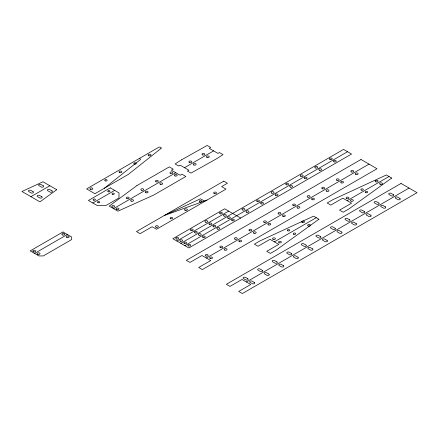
<?xml version="1.0" encoding="UTF-8"?>
<svg xmlns="http://www.w3.org/2000/svg" width="439" height="439" viewBox="0 0 439 439"><rect width="100%" height="100%" fill="white"/><g stroke="black" fill="none" stroke-linecap="round" stroke-linejoin="round"><path stroke-width="0.66" d="M104.273 188.293L140.299 159.686A1.032 0.593 0 0 0 140.195 158.913L139.382 158.446M30.933 196.683L49.859 185.757M92.799 202.988L114.634 190.378M34.571 253.413L67.326 234.503M113.542 208.657L175.776 172.73M184.506 167.687L213.623 150.879M176.868 241.016L228.664 211.11M180.868 243.327L343.539 149.408L351.546 154.029L188.874 247.947L172.862 238.706L224.658 208.799L240.671 218.046M184.868 245.637L347.54 151.718M206.341 258.033L369.012 164.115M274.397 241.856L316.245 217.695M347.178 200.672L389.031 176.511M246.372 281.986L409.044 188.068M207.071 200.047L164.208 215.549L200.519 198.785L204.887 201.303M160.932 148.508L128.292 174.426L94.912 193.698L86.615 188.907L158.594 147.35A1.542 0.889 0 0 1 160.685 147.306A1.542 0.889 0 0 1 160.932 148.508M136.908 185.587L109.174 206.138L117.91 211.181L153.502 195.168L185.889 176.473L181.96 174.201L180.138 175.254L171.408 170.211L173.224 169.158L169.295 166.891L136.908 185.587M56.735 189.725L39.916 201.869L21.95 191.497L42.984 181.784L56.735 189.725M318.912 219.231L276.296 250.005L270.391 253.413L266.753 251.311L278.76 244.375L270.029 239.332L258.017 246.268L254.379 244.166L260.283 240.759L313.578 216.153L318.912 219.231M391.692 178.053L349.076 208.821L343.177 212.229L339.534 210.127L351.546 203.197L342.81 198.154L330.803 205.084L327.165 202.988L333.064 199.58L386.364 174.974L391.692 178.053M181.307 159.955L175.117 163.95L178.684 166.008L180.138 165.168L188.874 170.211L187.42 171.051L190.987 173.109L216.822 158.611L223.012 154.621L219.445 152.558L217.985 153.403L209.255 148.36L210.709 147.52L207.142 145.457L181.307 159.955M110.266 187.859L88.431 200.464L97.167 205.507L105.903 205.507L119.002 197.945L119.002 192.902L110.266 187.859M62.958 231.979L30.209 250.888L38.939 255.932L43.307 255.932L71.694 239.546L71.694 237.022L62.958 231.979M223.808 181.137L136.469 231.562L140.107 233.663L152.119 226.727L156.487 229.251L225.992 189.121L221.629 186.597L227.451 183.233L223.808 181.137M361.006 159.494L186.328 260.343L189.966 262.445L201.973 255.514L210.709 260.552L198.702 267.488L202.341 269.59L377.019 168.741L361.006 159.494M401.037 183.447L226.359 284.296L229.998 286.398L242.004 279.462L250.74 284.505L238.728 291.441L242.372 293.543L417.05 192.688L401.037 183.447M393.322 194.625L391.138 193.363A1.443 0.834 0 0 0 389.102 193.363A1.443 0.834 0 0 0 389.102 194.537L391.286 195.799A1.443 0.834 0 0 0 393.322 195.799A1.443 0.834 0 0 0 393.322 194.625M399.874 198.406L397.69 197.144A1.443 0.834 0 0 0 395.654 197.144A1.443 0.834 0 0 0 395.654 198.324L397.833 199.58A1.443 0.834 0 0 0 399.874 199.58A1.443 0.834 0 0 0 399.874 198.406M378.764 203.027L376.585 201.764A1.443 0.834 0 0 0 374.544 201.764A1.443 0.834 0 0 0 374.544 202.944L376.728 204.206A1.443 0.834 0 0 0 378.764 204.206A1.443 0.834 0 0 0 378.764 203.027M385.316 206.807L383.132 205.551A1.443 0.834 0 0 0 381.096 205.551A1.443 0.834 0 0 0 381.096 206.725L383.28 207.987A1.443 0.834 0 0 0 385.316 207.987A1.443 0.834 0 0 0 385.316 206.807M364.211 211.433L362.027 210.171A1.443 0.834 0 0 0 359.985 210.171A1.443 0.834 0 0 0 359.985 211.346L362.17 212.608A1.443 0.834 0 0 0 364.211 212.608A1.443 0.834 0 0 0 364.211 211.433M370.757 215.214L368.579 213.952A1.443 0.834 0 0 0 366.538 213.952A1.443 0.834 0 0 0 366.538 215.132L368.722 216.389A1.443 0.834 0 0 0 370.757 216.389A1.443 0.834 0 0 0 370.757 215.214M349.653 219.835L347.469 218.578A1.443 0.834 0 0 0 345.433 218.578A1.443 0.834 0 0 0 345.433 219.752L347.617 221.015A1.443 0.834 0 0 0 349.653 221.015A1.443 0.834 0 0 0 349.653 219.835M356.205 223.616L354.021 222.359A1.443 0.834 0 0 0 351.979 222.359A1.443 0.834 0 0 0 351.979 223.533L354.163 224.795A1.443 0.834 0 0 0 356.205 224.795A1.443 0.834 0 0 0 356.205 223.616M335.094 228.242L332.91 226.979A1.443 0.834 0 0 0 330.874 226.979A1.443 0.834 0 0 0 330.874 228.154L333.058 229.416A1.443 0.834 0 0 0 335.094 229.416A1.443 0.834 0 0 0 335.094 228.242M341.646 232.022L339.462 230.76A1.443 0.834 0 0 0 337.426 230.76A1.443 0.834 0 0 0 337.426 231.94L339.61 233.197A1.443 0.834 0 0 0 341.646 233.197A1.443 0.834 0 0 0 341.646 232.022M320.541 236.643L318.357 235.386A1.443 0.834 0 0 0 316.316 235.386A1.443 0.834 0 0 0 316.316 236.561L318.5 237.823A1.443 0.834 0 0 0 320.541 237.823A1.443 0.834 0 0 0 320.541 236.643M327.088 240.424L324.904 239.167A1.443 0.834 0 0 0 322.868 239.167A1.443 0.834 0 0 0 322.868 240.342L325.052 241.604A1.443 0.834 0 0 0 327.088 241.604A1.443 0.834 0 0 0 327.088 240.424M305.983 245.05L303.799 243.788A1.443 0.834 0 0 0 301.763 243.788A1.443 0.834 0 0 0 301.763 244.967L303.947 246.224A1.443 0.834 0 0 0 305.983 246.224A1.443 0.834 0 0 0 305.983 245.05M312.535 248.831L310.351 247.569A1.443 0.834 0 0 0 308.31 247.569A1.443 0.834 0 0 0 308.31 248.748L310.494 250.005A1.443 0.834 0 0 0 312.535 250.005A1.443 0.834 0 0 0 312.535 248.831M291.425 253.451L289.241 252.195A1.443 0.834 0 0 0 287.205 252.195A1.443 0.834 0 0 0 287.205 253.369L289.389 254.631A1.443 0.834 0 0 0 291.425 254.631A1.443 0.834 0 0 0 291.425 253.451M297.977 257.238L295.793 255.975A1.443 0.834 0 0 0 293.757 255.975A1.443 0.834 0 0 0 293.757 257.15L295.941 258.412A1.443 0.834 0 0 0 297.977 258.412A1.443 0.834 0 0 0 297.977 257.238M276.872 261.858L274.688 260.596A1.443 0.834 0 0 0 272.646 260.596A1.443 0.834 0 0 0 272.646 261.776L274.83 263.032A1.443 0.834 0 0 0 276.872 263.032A1.443 0.834 0 0 0 276.872 261.858M283.418 265.639L281.234 264.377A1.443 0.834 0 0 0 279.199 264.377A1.443 0.834 0 0 0 279.199 265.557L281.383 266.813A1.443 0.834 0 0 0 283.418 266.813A1.443 0.834 0 0 0 283.418 265.639M262.313 270.259L260.129 269.003A1.443 0.834 0 0 0 258.094 269.003A1.443 0.834 0 0 0 258.094 270.177L260.272 271.439A1.443 0.834 0 0 0 262.313 271.439A1.443 0.834 0 0 0 262.313 270.259M268.866 274.046L266.682 272.784A1.443 0.834 0 0 0 264.64 272.784A1.443 0.834 0 0 0 264.64 273.958L266.824 275.22A1.443 0.834 0 0 0 268.866 275.22A1.443 0.834 0 0 0 268.866 274.046M247.755 278.666L245.571 277.404A1.443 0.834 0 0 0 243.535 277.404A1.443 0.834 0 0 0 243.535 278.584L245.719 279.841A1.443 0.834 0 0 0 247.755 279.841A1.443 0.834 0 0 0 247.755 278.666M254.307 282.447L252.123 281.185A1.443 0.834 0 0 0 250.087 281.185A1.443 0.834 0 0 0 250.087 282.365L252.266 283.627A1.443 0.834 0 0 0 254.307 283.627A1.443 0.834 0 0 0 254.307 282.447M43.236 185.801L41.052 184.539A1.443 0.834 0 0 0 39.011 184.539A1.443 0.834 0 0 0 39.011 185.713L41.195 186.976A1.443 0.834 0 0 0 43.236 186.976A1.443 0.834 0 0 0 43.236 185.801M51.967 190.844L49.783 189.582A1.443 0.834 0 0 0 47.747 189.582A1.443 0.834 0 0 0 47.747 190.756L49.931 192.019A1.443 0.834 0 0 0 51.967 192.019A1.443 0.834 0 0 0 51.967 190.844M33.046 191.684L30.862 190.422A1.443 0.834 0 0 0 28.826 190.422A1.443 0.834 0 0 0 28.826 191.596L31.004 192.858A1.443 0.834 0 0 0 33.046 192.858A1.443 0.834 0 0 0 33.046 191.684M41.776 196.727L39.598 195.465A1.443 0.834 0 0 0 37.556 195.465A1.443 0.834 0 0 0 37.556 196.639L39.74 197.901A1.443 0.834 0 0 0 41.776 197.901A1.443 0.834 0 0 0 41.776 196.727M210.352 258.544A1.443 0.834 0 0 0 212.514 257.825A1.443 0.834 0 0 0 210.352 257.1A1.443 0.834 0 0 0 210.352 258.544M355.919 174.502A1.443 0.834 0 0 0 358.081 173.784A1.443 0.834 0 0 0 355.919 173.059A1.443 0.834 0 0 0 355.919 174.502M302.35 222.573A1.443 0.834 0 0 0 304.512 221.854A1.443 0.834 0 0 0 302.35 221.135A1.443 0.834 0 0 0 302.35 222.573M287.896 230.876A1.235 0.713 0 0 0 289.751 230.255A1.235 0.713 0 0 0 287.896 229.641A1.235 0.713 0 0 0 287.896 230.876M273.151 239.348A1.443 0.834 0 0 0 275.396 238.723A1.443 0.834 0 0 0 273.327 237.911A1.443 0.834 0 0 0 273.151 239.348M279.204 242.827A1.443 0.834 0 0 0 281.366 242.108A1.443 0.834 0 0 0 279.204 241.384A1.443 0.834 0 0 0 279.204 242.827M293.79 234.294A1.235 0.713 0 0 0 295.716 233.757A1.235 0.713 0 0 0 293.943 233.06A1.235 0.713 0 0 0 293.79 234.294M308.321 226.019A1.443 0.834 0 0 0 310.483 225.3A1.443 0.834 0 0 0 308.321 224.576A1.443 0.834 0 0 0 308.321 226.019M346.821 198.664A1.443 0.834 0 0 0 348.983 197.945A1.443 0.834 0 0 0 346.821 197.221A1.443 0.834 0 0 0 346.821 198.664M361.484 190.158A1.235 0.713 0 0 0 363.333 189.538A1.235 0.713 0 0 0 361.484 188.924A1.235 0.713 0 0 0 361.484 190.158M375.932 181.856A1.443 0.834 0 0 0 378.094 181.137A1.443 0.834 0 0 0 375.932 180.413A1.443 0.834 0 0 0 375.932 181.856M380.212 184.347A1.443 0.834 0 0 0 382.462 183.716A1.443 0.834 0 0 0 380.394 182.909A1.443 0.834 0 0 0 380.212 184.347M365.775 192.65A1.235 0.713 0 0 0 367.695 192.112A1.235 0.713 0 0 0 365.928 191.42A1.235 0.713 0 0 0 365.775 192.65M351.101 201.155A1.443 0.834 0 0 0 353.346 200.524A1.443 0.834 0 0 0 351.277 199.718A1.443 0.834 0 0 0 351.101 201.155M224.823 250.109A1.443 0.834 0 0 0 227.067 249.478A1.443 0.834 0 0 0 224.998 248.672A1.443 0.834 0 0 0 224.823 250.109M239.464 241.735A1.443 0.834 0 0 0 241.626 241.016A1.443 0.834 0 0 0 239.464 240.292A1.443 0.834 0 0 0 239.464 241.735M254.022 233.328A1.443 0.834 0 0 0 256.184 232.61A1.443 0.834 0 0 0 254.022 231.891A1.443 0.834 0 0 0 254.022 233.328M268.58 224.927A1.443 0.834 0 0 0 270.742 224.208A1.443 0.834 0 0 0 268.58 223.484A1.443 0.834 0 0 0 268.58 224.927M283.139 216.52A1.443 0.834 0 0 0 285.295 215.801A1.443 0.834 0 0 0 283.139 215.083A1.443 0.834 0 0 0 283.139 216.52M297.604 208.086A1.443 0.834 0 0 0 299.848 207.455A1.443 0.834 0 0 0 297.785 206.648A1.443 0.834 0 0 0 297.604 208.086M312.162 199.685A1.443 0.834 0 0 0 314.406 199.054A1.443 0.834 0 0 0 312.338 198.247A1.443 0.834 0 0 0 312.162 199.685M326.808 191.311A1.443 0.834 0 0 0 328.97 190.592A1.443 0.834 0 0 0 326.808 189.867A1.443 0.834 0 0 0 326.808 191.311M341.273 182.876A1.443 0.834 0 0 0 343.523 182.245A1.443 0.834 0 0 0 341.454 181.439A1.443 0.834 0 0 0 341.273 182.876M205.984 256.025A1.443 0.834 0 0 0 208.146 255.3A1.443 0.834 0 0 0 205.984 254.582A1.443 0.834 0 0 0 205.984 256.025M351.551 171.978A1.443 0.834 0 0 0 353.713 171.259A1.443 0.834 0 0 0 351.551 170.541A1.443 0.834 0 0 0 351.551 171.978M336.998 180.385A1.443 0.834 0 0 0 339.155 179.666A1.443 0.834 0 0 0 336.998 178.942A1.443 0.834 0 0 0 336.998 180.385M322.352 188.759A1.443 0.834 0 0 0 324.597 188.128A1.443 0.834 0 0 0 322.528 187.321A1.443 0.834 0 0 0 322.352 188.759M307.882 197.193A1.443 0.834 0 0 0 310.044 196.474A1.443 0.834 0 0 0 307.882 195.75A1.443 0.834 0 0 0 307.882 197.193M293.323 205.595A1.443 0.834 0 0 0 295.485 204.876A1.443 0.834 0 0 0 293.323 204.157A1.443 0.834 0 0 0 293.323 205.595M278.77 214.002A1.443 0.834 0 0 0 280.933 213.283A1.443 0.834 0 0 0 278.77 212.558A1.443 0.834 0 0 0 278.77 214.002M264.212 222.403A1.443 0.834 0 0 0 266.374 221.684A1.443 0.834 0 0 0 264.212 220.965A1.443 0.834 0 0 0 264.212 222.403M249.654 230.81A1.443 0.834 0 0 0 251.816 230.091A1.443 0.834 0 0 0 249.654 229.367A1.443 0.834 0 0 0 249.654 230.81M235.101 239.217A1.443 0.834 0 0 0 237.263 238.492A1.443 0.834 0 0 0 235.101 237.773A1.443 0.834 0 0 0 235.101 239.217M220.543 247.618A1.443 0.834 0 0 0 222.705 246.899A1.443 0.834 0 0 0 220.543 246.175A1.443 0.834 0 0 0 220.543 247.618M185.154 210.396A1.443 0.834 0 0 0 187.398 209.771A1.443 0.834 0 0 0 185.335 208.959A1.443 0.834 0 0 0 185.154 210.396M214.358 193.621A1.443 0.834 0 0 0 216.515 192.902A1.443 0.834 0 0 0 214.358 192.178A1.443 0.834 0 0 0 214.358 193.621M199.904 201.924A1.235 0.713 0 0 0 201.753 201.303A1.235 0.713 0 0 0 199.904 200.689A1.235 0.713 0 0 0 199.904 201.924M170.787 218.732A1.235 0.713 0 0 0 172.642 218.112A1.235 0.713 0 0 0 170.787 217.497A1.235 0.713 0 0 0 170.787 218.732M156.13 227.237A1.443 0.834 0 0 0 158.292 226.519A1.443 0.834 0 0 0 156.13 225.8A1.443 0.834 0 0 0 156.13 227.237M134.394 164.104A1.235 0.713 0 0 0 136.249 163.484A1.235 0.713 0 0 0 134.394 162.869A1.235 0.713 0 0 0 134.394 164.104M148.848 155.801A1.443 0.834 0 0 0 151.011 155.082A1.443 0.834 0 0 0 148.848 154.363A1.443 0.834 0 0 0 148.848 155.801M119.649 172.576A1.443 0.834 0 0 0 121.894 171.951A1.443 0.834 0 0 0 119.831 171.144A1.443 0.834 0 0 0 119.649 172.576M90.538 189.39A1.443 0.834 0 0 0 92.783 188.759A1.443 0.834 0 0 0 90.714 187.952A1.443 0.834 0 0 0 90.538 189.39M105.283 180.912A1.235 0.713 0 0 0 107.138 180.292A1.235 0.713 0 0 0 105.283 179.677A1.235 0.713 0 0 0 105.283 180.912M220.18 213.793A1.443 0.834 0 0 0 222.343 213.069A1.443 0.834 0 0 0 220.18 212.35A1.443 0.834 0 0 0 220.18 213.793M205.622 222.194A1.443 0.834 0 0 0 207.784 221.475A1.443 0.834 0 0 0 205.622 220.757A1.443 0.834 0 0 0 205.622 222.194M191.064 230.601A1.443 0.834 0 0 0 193.226 229.877A1.443 0.834 0 0 0 191.064 229.158A1.443 0.834 0 0 0 191.064 230.601M176.511 239.003A1.443 0.834 0 0 0 178.668 238.284A1.443 0.834 0 0 0 176.511 237.565A1.443 0.834 0 0 0 176.511 239.003M180.511 241.313A1.443 0.834 0 0 0 182.673 240.594A1.443 0.834 0 0 0 180.511 239.875A1.443 0.834 0 0 0 180.511 241.313M195.07 232.911A1.443 0.834 0 0 0 197.232 232.193A1.443 0.834 0 0 0 195.07 231.468A1.443 0.834 0 0 0 195.07 232.911M209.622 224.505A1.443 0.834 0 0 0 211.785 223.786A1.443 0.834 0 0 0 209.622 223.067A1.443 0.834 0 0 0 209.622 224.505M224.181 216.103A1.443 0.834 0 0 0 226.343 215.384A1.443 0.834 0 0 0 224.181 214.66A1.443 0.834 0 0 0 224.181 216.103M184.517 243.629A1.443 0.834 0 0 0 186.674 242.904A1.443 0.834 0 0 0 184.517 242.185A1.443 0.834 0 0 0 184.517 243.629M199.07 235.222A1.443 0.834 0 0 0 201.232 234.503A1.443 0.834 0 0 0 199.07 233.778A1.443 0.834 0 0 0 199.07 235.222M213.628 226.82A1.443 0.834 0 0 0 215.79 226.096A1.443 0.834 0 0 0 213.628 225.377A1.443 0.834 0 0 0 213.628 226.82M228.187 218.413A1.443 0.834 0 0 0 230.349 217.695A1.443 0.834 0 0 0 228.187 216.97A1.443 0.834 0 0 0 228.187 218.413M242.74 210.012A1.443 0.834 0 0 0 244.902 209.288A1.443 0.834 0 0 0 242.74 208.569A1.443 0.834 0 0 0 242.74 210.012M257.21 201.572A1.443 0.834 0 0 0 259.454 200.941A1.443 0.834 0 0 0 257.391 200.135A1.443 0.834 0 0 0 257.21 201.572M271.768 193.171A1.443 0.834 0 0 0 274.013 192.54A1.443 0.834 0 0 0 271.944 191.733A1.443 0.834 0 0 0 271.768 193.171M286.409 184.797A1.443 0.834 0 0 0 288.571 184.078A1.443 0.834 0 0 0 286.409 183.354A1.443 0.834 0 0 0 286.409 184.797M300.88 176.363A1.443 0.834 0 0 0 303.124 175.732A1.443 0.834 0 0 0 301.061 174.925A1.443 0.834 0 0 0 300.88 176.363M315.526 167.989A1.443 0.834 0 0 0 317.688 167.27A1.443 0.834 0 0 0 315.526 166.546A1.443 0.834 0 0 0 315.526 167.989M330.079 159.582A1.443 0.834 0 0 0 332.241 158.863A1.443 0.834 0 0 0 330.079 158.144A1.443 0.834 0 0 0 330.079 159.582M188.518 245.939A1.443 0.834 0 0 0 190.68 245.214A1.443 0.834 0 0 0 188.518 244.496A1.443 0.834 0 0 0 188.518 245.939M203.076 237.532A1.443 0.834 0 0 0 205.238 236.813A1.443 0.834 0 0 0 203.076 236.094A1.443 0.834 0 0 0 203.076 237.532M217.629 229.131A1.443 0.834 0 0 0 219.791 228.406A1.443 0.834 0 0 0 217.629 227.687A1.443 0.834 0 0 0 217.629 229.131M232.187 220.724A1.443 0.834 0 0 0 234.349 220.005A1.443 0.834 0 0 0 232.187 219.286A1.443 0.834 0 0 0 232.187 220.724M246.745 212.322A1.443 0.834 0 0 0 248.908 211.598A1.443 0.834 0 0 0 246.745 210.879A1.443 0.834 0 0 0 246.745 212.322M261.216 203.883A1.443 0.834 0 0 0 263.46 203.257A1.443 0.834 0 0 0 261.392 202.445A1.443 0.834 0 0 0 261.216 203.883M275.857 195.514A1.443 0.834 0 0 0 278.019 194.79A1.443 0.834 0 0 0 275.857 194.071A1.443 0.834 0 0 0 275.857 195.514M290.415 187.107A1.443 0.834 0 0 0 292.577 186.388A1.443 0.834 0 0 0 290.415 185.67A1.443 0.834 0 0 0 290.415 187.107M304.885 178.673A1.443 0.834 0 0 0 307.13 178.042A1.443 0.834 0 0 0 305.061 177.235A1.443 0.834 0 0 0 304.885 178.673M319.526 170.299A1.443 0.834 0 0 0 321.688 169.58A1.443 0.834 0 0 0 319.526 168.856A1.443 0.834 0 0 0 319.526 170.299M334.084 161.898A1.443 0.834 0 0 0 336.247 161.173A1.443 0.834 0 0 0 334.084 160.454A1.443 0.834 0 0 0 334.084 161.898M202.708 154.962A1.443 0.834 0 0 0 204.87 154.243A1.443 0.834 0 0 0 202.708 153.518A1.443 0.834 0 0 0 202.708 154.962M189.522 162.496A1.443 0.834 0 0 0 191.766 161.865A1.443 0.834 0 0 0 189.703 161.058A1.443 0.834 0 0 0 189.522 162.496M193.89 165.015A1.443 0.834 0 0 0 196.134 164.384A1.443 0.834 0 0 0 194.065 163.577A1.443 0.834 0 0 0 193.89 165.015M207.076 157.486A1.443 0.834 0 0 0 209.238 156.761A1.443 0.834 0 0 0 207.076 156.043A1.443 0.834 0 0 0 207.076 157.486M156.043 181.823A1.443 0.834 0 0 0 158.287 181.192A1.443 0.834 0 0 0 156.218 180.385A1.443 0.834 0 0 0 156.043 181.823M170.601 173.421A1.443 0.834 0 0 0 172.845 172.79A1.443 0.834 0 0 0 170.776 171.984A1.443 0.834 0 0 0 170.601 173.421M175.051 175.973A1.443 0.834 0 0 0 177.213 175.254A1.443 0.834 0 0 0 175.051 174.53A1.443 0.834 0 0 0 175.051 175.973M160.498 184.375A1.443 0.834 0 0 0 162.655 183.656A1.443 0.834 0 0 0 160.498 182.937A1.443 0.834 0 0 0 160.498 184.375M98.056 202.714A1.13 0.653 0 0 0 99.757 202.143A1.13 0.653 0 0 0 98.056 201.578A1.13 0.653 0 0 0 98.056 202.714M112.614 194.307A1.13 0.653 0 0 0 114.31 193.742A1.13 0.653 0 0 0 112.614 193.176A1.13 0.653 0 0 0 112.614 194.307M108.246 191.788A1.13 0.653 0 0 0 109.942 191.217A1.13 0.653 0 0 0 108.246 190.652A1.13 0.653 0 0 0 108.246 191.788M93.622 200.168A1.13 0.653 0 0 0 95.384 199.668A1.13 0.653 0 0 0 93.759 199.037A1.13 0.653 0 0 0 93.622 200.168M112.461 207.065A1.443 0.834 0 0 0 114.623 206.346A1.443 0.834 0 0 0 112.461 205.628A1.443 0.834 0 0 0 112.461 207.065M127.014 198.664A1.443 0.834 0 0 0 129.176 197.945A1.443 0.834 0 0 0 127.014 197.221A1.443 0.834 0 0 0 127.014 198.664M141.572 190.257A1.443 0.834 0 0 0 143.734 189.538A1.443 0.834 0 0 0 141.572 188.819A1.443 0.834 0 0 0 141.572 190.257M145.94 192.781A1.443 0.834 0 0 0 148.102 192.062A1.443 0.834 0 0 0 145.94 191.338A1.443 0.834 0 0 0 145.94 192.781M131.294 201.155A1.443 0.834 0 0 0 133.538 200.524A1.443 0.834 0 0 0 131.475 199.718A1.443 0.834 0 0 0 131.294 201.155M116.741 209.557A1.443 0.834 0 0 0 118.985 208.926A1.443 0.834 0 0 0 116.917 208.119A1.443 0.834 0 0 0 116.741 209.557M33.402 251.788A1.443 0.834 0 0 0 35.647 251.157A1.443 0.834 0 0 0 33.578 250.351A1.443 0.834 0 0 0 33.402 251.788M37.858 254.34A1.443 0.834 0 0 0 40.015 253.621A1.443 0.834 0 0 0 37.858 252.902A1.443 0.834 0 0 0 37.858 254.34M66.969 237.532A1.443 0.834 0 0 0 69.132 236.813A1.443 0.834 0 0 0 66.969 236.094A1.443 0.834 0 0 0 66.969 237.532M62.601 235.013A1.443 0.834 0 0 0 64.763 234.289A1.443 0.834 0 0 0 62.601 233.57A1.443 0.834 0 0 0 62.601 235.013"/></g></svg>
